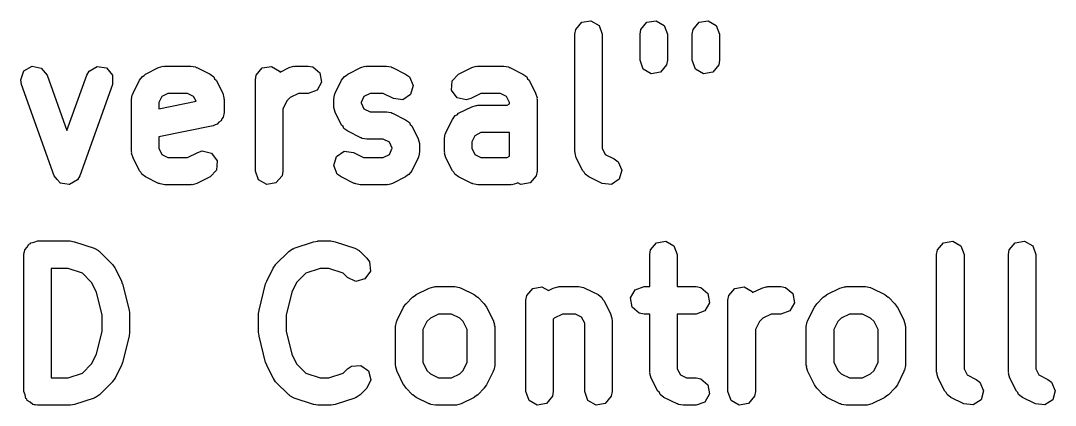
# Model space of a CAD drawing. Extents: x 83 to 117, y -104 to -70.4.
# Drawn here: x 99.72 to 105.39, y -94.62 to -92.51 of the extents above; entities that cross this region are included whole.
import ezdxf

# ---------------------------------------------------------------- set-up
doc = ezdxf.new("R2010")
doc.units = 0
doc.layers.add('BLACK', color=7, linetype='CONTINUOUS')

msp = doc.modelspace()

# ---------------------------------------------------------------- linework, layer by layer
at = {"layer": 'BLACK', "linetype": 'CONTINUOUS'}
for p, q in [((102.761, -92.5621), (102.794, -92.5228)), ((102.794, -92.5228), (102.844, -92.5139)), ((102.844, -92.5139), (102.889, -92.5395)), ((102.889, -92.5395), (102.906, -92.5877)), ((103.118, -92.5621), (103.151, -92.5228)), ((103.151, -92.5228), (103.201, -92.5139)), ((103.201, -92.5139), (103.246, -92.5395)), ((103.246, -92.5395), (103.263, -92.5877)), ((103.404, -92.5621), (103.437, -92.5228)), ((103.437, -92.5228), (103.487, -92.5139)), ((103.487, -92.5139), (103.531, -92.5395)), ((103.531, -92.5395), (103.549, -92.5877)), ((102.756, -92.5877), (102.761, -92.5621)), ((102.756, -93.2306), (102.756, -92.5877)), ((102.906, -92.5877), (102.906, -93.2129)), ((103.113, -92.5877), (103.118, -92.5621)), ((103.113, -92.7306), (103.113, -92.5877)), ((103.263, -92.5877), (103.263, -92.7306)), ((103.399, -92.5877), (103.404, -92.5621)), ((103.399, -92.7306), (103.399, -92.5877)), ((103.549, -92.5877), (103.549, -92.7306)), ((99.7383, -92.7892), (99.7829, -92.7638)), ((99.7829, -92.7638), (99.8334, -92.773)), ((99.8334, -92.773), (99.8661, -92.8125)), ((100.095, -92.7899), (100.139, -92.764)), ((100.139, -92.764), (100.19, -92.7726)), ((100.19, -92.7726), (100.223, -92.8117)), ((100.405, -92.8064), (100.476, -92.7707)), ((100.476, -92.7707), (100.501, -92.7632)), ((100.501, -92.7632), (100.506, -92.7643)), ((100.506, -92.7643), (100.51, -92.7627)), ((100.51, -92.7627), (100.653, -92.7627)), ((100.653, -92.7627), (100.678, -92.7673)), ((100.678, -92.7673), (100.682, -92.7701)), ((100.682, -92.7701), (100.686, -92.7707)), ((100.686, -92.7707), (100.758, -92.8064)), ((101.011, -92.8121), (101.044, -92.7728)), ((101.044, -92.7728), (101.094, -92.7639)), ((101.094, -92.7639), (101.139, -92.7895)), ((101.141, -92.7955), (101.191, -92.7707)), ((101.191, -92.7707), (101.215, -92.7632)), ((101.215, -92.7632), (101.22, -92.7643)), ((101.22, -92.7643), (101.224, -92.7627)), ((101.224, -92.7627), (101.295, -92.7627)), ((101.295, -92.7627), (101.321, -92.7673)), ((101.321, -92.7673), (101.36, -92.8002)), ((101.512, -92.8064), (101.583, -92.7707)), ((101.583, -92.7707), (101.608, -92.7632)), ((101.608, -92.7632), (101.613, -92.7643)), ((101.613, -92.7643), (101.617, -92.7627)), ((101.617, -92.7627), (101.724, -92.7627)), ((101.724, -92.7627), (101.75, -92.7673)), ((101.75, -92.7673), (101.753, -92.7701)), ((101.753, -92.7701), (101.758, -92.7707)), ((101.758, -92.7707), (101.829, -92.8064)), ((102.119, -92.8064), (102.191, -92.7707)), ((102.191, -92.7707), (102.215, -92.7632)), ((102.215, -92.7632), (102.22, -92.7643)), ((102.22, -92.7643), (102.224, -92.7627)), ((102.224, -92.7627), (102.367, -92.7627)), ((102.367, -92.7627), (102.393, -92.7673)), ((102.393, -92.7673), (102.396, -92.7701)), ((102.396, -92.7701), (102.4, -92.7707)), ((102.4, -92.7707), (102.472, -92.8064)), ((103.131, -92.7788), (103.113, -92.7306)), ((103.259, -92.7563), (103.226, -92.7956)), ((103.263, -92.7306), (103.259, -92.7563)), ((103.417, -92.7788), (103.399, -92.7306)), ((103.545, -92.7563), (103.512, -92.7956)), ((103.549, -92.7306), (103.545, -92.7563)), ((99.7205, -92.8373), (99.7383, -92.7892)), ((99.8661, -92.8125), (99.974, -93.1148)), ((99.974, -93.1148), (100.082, -92.8125)), ((100.082, -92.8125), (100.095, -92.7899)), ((100.223, -92.8117), (100.223, -92.863)), ((100.371, -92.8399), (100.387, -92.819)), ((100.387, -92.819), (100.397, -92.8145)), ((100.397, -92.8145), (100.405, -92.8064)), ((100.758, -92.8064), (100.779, -92.8219)), ((100.779, -92.8219), (100.783, -92.8322)), ((100.783, -92.8322), (100.791, -92.8399)), ((101.006, -92.8377), (101.011, -92.8121)), ((101.139, -92.7895), (101.141, -92.7955)), ((101.36, -92.8002), (101.369, -92.8508)), ((101.478, -92.8399), (101.494, -92.819)), ((101.494, -92.819), (101.504, -92.8145)), ((101.504, -92.8145), (101.512, -92.8064)), ((101.829, -92.8064), (101.85, -92.8219)), ((101.85, -92.8219), (101.87, -92.869)), ((102.084, -92.8436), (102.119, -92.8064)), ((102.472, -92.8064), (102.493, -92.8219)), ((102.493, -92.8219), (102.497, -92.8322)), ((102.497, -92.8322), (102.505, -92.8399)), ((103.175, -92.8045), (103.131, -92.7788)), ((103.226, -92.7956), (103.175, -92.8045)), ((103.461, -92.8045), (103.417, -92.7788)), ((103.512, -92.7956), (103.461, -92.8045)), ((99.7248, -92.863), (99.7205, -92.8373)), ((99.9034, -93.363), (99.7248, -92.863)), ((100.223, -92.863), (100.045, -93.363)), ((100.336, -92.9113), (100.371, -92.8399)), ((100.791, -92.8399), (100.827, -92.9113)), ((101.006, -93.3377), (101.006, -92.8377)), ((101.369, -92.8508), (101.344, -92.8952)), ((101.443, -92.9113), (101.478, -92.8399)), ((101.87, -92.869), (101.856, -92.9181)), ((102.081, -92.8948), (102.084, -92.8436)), ((102.505, -92.8399), (102.541, -92.9113)), ((100.328, -92.9449), (100.332, -92.9192)), ((100.328, -93.2306), (100.328, -92.9449)), ((100.332, -92.9192), (100.335, -92.9158)), ((100.335, -92.9158), (100.336, -92.9113)), ((100.494, -92.9294), (100.478, -92.9626)), ((100.527, -92.9127), (100.494, -92.9294)), ((100.635, -92.9127), (100.527, -92.9127)), ((100.668, -92.9294), (100.635, -92.9127)), ((100.681, -92.9555), (100.668, -92.9294)), ((100.827, -92.9113), (100.834, -92.9363)), ((100.834, -92.9363), (100.833, -92.9407)), ((100.833, -92.9407), (100.835, -92.9449)), ((100.835, -92.9449), (100.835, -93.0163)), ((101.197, -92.9351), (101.179, -92.9536)), ((101.242, -92.9127), (101.197, -92.9351)), ((101.295, -92.9127), (101.242, -92.9127)), ((101.344, -92.8952), (101.295, -92.9127)), ((101.435, -92.9449), (101.439, -92.9192)), ((101.435, -92.9806), (101.435, -92.9449)), ((101.439, -92.9192), (101.442, -92.9158)), ((101.442, -92.9158), (101.443, -92.9113)), ((101.601, -92.9294), (101.585, -92.9626)), ((101.635, -92.9127), (101.601, -92.9294)), ((101.706, -92.9127), (101.635, -92.9127)), ((101.762, -92.9405), (101.706, -92.9127)), ((101.813, -92.9464), (101.762, -92.9405)), ((101.856, -92.9181), (101.813, -92.9464)), ((102.111, -92.936), (102.081, -92.8948)), ((102.161, -92.948), (102.111, -92.936)), ((102.186, -92.9405), (102.161, -92.948)), ((102.242, -92.9127), (102.186, -92.9405)), ((102.349, -92.9127), (102.242, -92.9127)), ((102.382, -92.9294), (102.349, -92.9127)), ((102.399, -92.9626), (102.382, -92.9294)), ((102.541, -92.9113), (102.549, -92.9363)), ((102.549, -92.9363), (102.548, -92.9407)), ((102.548, -92.9407), (102.549, -92.9449)), ((102.549, -92.9449), (102.549, -93.3377)), ((100.478, -92.9963), (100.681, -92.9555)), ((100.478, -92.9626), (100.478, -92.9963)), ((101.179, -92.9536), (101.156, -92.9983)), ((101.156, -92.9983), (101.156, -93.3377)), ((101.436, -92.9848), (101.435, -92.9806)), ((101.435, -92.9892), (101.436, -92.9848)), ((101.443, -93.0141), (101.435, -92.9892)), ((101.585, -92.9626), (101.585, -92.9629)), ((101.585, -92.9629), (101.601, -92.9961)), ((101.601, -92.9961), (101.635, -93.0127)), ((102.119, -93.0207), (102.191, -92.9849)), ((102.191, -92.9849), (102.215, -92.9775)), ((102.215, -92.9775), (102.22, -92.9786)), ((102.22, -92.9786), (102.224, -92.977)), ((102.224, -92.977), (102.385, -92.977)), ((102.385, -92.977), (102.399, -92.97)), ((102.399, -92.97), (102.399, -92.9626)), ((100.822, -93.0515), (100.818, -93.0632)), ((100.83, -93.042), (100.822, -93.0515)), ((100.835, -93.0163), (100.83, -93.042)), ((101.478, -93.0856), (101.443, -93.0141)), ((101.635, -93.0127), (101.724, -93.0127)), ((101.724, -93.0127), (101.75, -93.0173)), ((101.75, -93.0173), (101.753, -93.0201)), ((101.753, -93.0201), (101.758, -93.0207)), ((101.758, -93.0207), (101.829, -93.0564)), ((101.829, -93.0564), (101.85, -93.0719)), ((102.05, -93.1256), (102.086, -93.0542)), ((102.086, -93.0542), (102.101, -93.0333)), ((102.101, -93.0333), (102.111, -93.0288)), ((102.111, -93.0288), (102.119, -93.0207)), ((100.774, -93.0899), (100.478, -93.1492)), ((100.785, -93.0834), (100.774, -93.0899)), ((100.797, -93.0813), (100.785, -93.0834)), ((100.806, -93.0705), (100.797, -93.0813)), ((100.818, -93.0632), (100.806, -93.0705)), ((101.487, -93.0933), (101.478, -93.0856)), ((101.491, -93.1036), (101.487, -93.0933)), ((101.512, -93.1191), (101.491, -93.1036)), ((101.85, -93.0719), (101.854, -93.0822)), ((101.854, -93.0822), (101.863, -93.0899)), ((101.863, -93.0899), (101.898, -93.1613)), ((100.478, -93.1492), (100.478, -93.2129)), ((101.583, -93.1548), (101.512, -93.1191)), ((101.588, -93.1553), (101.583, -93.1548)), ((101.591, -93.1582), (101.588, -93.1553)), ((101.617, -93.1627), (101.591, -93.1582)), ((101.706, -93.1627), (101.617, -93.1627)), ((101.74, -93.1794), (101.706, -93.1627)), ((101.898, -93.1613), (101.906, -93.1863)), ((102.042, -93.1592), (102.046, -93.1335)), ((102.042, -93.2306), (102.042, -93.1592)), ((102.046, -93.1335), (102.049, -93.1301)), ((102.049, -93.1301), (102.05, -93.1256)), ((102.209, -93.1436), (102.192, -93.1769)), ((102.242, -93.127), (102.209, -93.1436)), ((102.399, -93.127), (102.242, -93.127)), ((102.399, -93.2557), (102.399, -93.127)), ((100.478, -93.2129), (100.494, -93.2461)), ((100.691, -93.2349), (100.715, -93.2275)), ((100.715, -93.2275), (100.765, -93.2394)), ((101.45, -93.2573), (101.492, -93.2291)), ((101.492, -93.2291), (101.543, -93.2349)), ((101.756, -93.2126), (101.74, -93.1794)), ((101.74, -93.2461), (101.756, -93.2129)), ((101.756, -93.2129), (101.756, -93.2126)), ((101.906, -93.1863), (101.905, -93.1907)), ((101.905, -93.1907), (101.906, -93.1949)), ((101.906, -93.1949), (101.906, -93.2306)), ((102.192, -93.1769), (102.192, -93.2129)), ((102.192, -93.2129), (102.209, -93.2461)), ((102.906, -93.2129), (102.923, -93.2461)), ((100.329, -93.2348), (100.328, -93.2306)), ((100.328, -93.2392), (100.329, -93.2348)), ((100.336, -93.2641), (100.328, -93.2392)), ((100.371, -93.3356), (100.336, -93.2641)), ((100.494, -93.2461), (100.527, -93.2627)), ((100.527, -93.2627), (100.635, -93.2627)), ((100.635, -93.2627), (100.691, -93.2349)), ((100.765, -93.2394), (100.796, -93.2806)), ((100.796, -93.2806), (100.793, -93.3319)), ((101.435, -93.3065), (101.45, -93.2573)), ((101.543, -93.2349), (101.599, -93.2627)), ((101.599, -93.2627), (101.706, -93.2627)), ((101.706, -93.2627), (101.74, -93.2461)), ((101.898, -93.2641), (101.863, -93.3356)), ((101.899, -93.2597), (101.898, -93.2641)), ((101.902, -93.2563), (101.899, -93.2597)), ((101.906, -93.2306), (101.902, -93.2563)), ((102.043, -93.2348), (102.042, -93.2306)), ((102.042, -93.2392), (102.043, -93.2348)), ((102.05, -93.2641), (102.042, -93.2392)), ((102.086, -93.3356), (102.05, -93.2641)), ((102.209, -93.2461), (102.242, -93.2627)), ((102.242, -93.2627), (102.385, -93.2627)), ((102.385, -93.2627), (102.399, -93.2557)), ((102.758, -93.2348), (102.756, -93.2306)), ((102.757, -93.2392), (102.758, -93.2348)), ((102.764, -93.2641), (102.757, -93.2392)), ((102.8, -93.3356), (102.764, -93.2641)), ((102.923, -93.2461), (102.972, -93.2707)), ((102.972, -93.2707), (102.993, -93.2862)), ((102.993, -93.2862), (103.013, -93.3332)), ((100.379, -93.3433), (100.371, -93.3356)), ((100.384, -93.3536), (100.379, -93.3433)), ((100.793, -93.3319), (100.758, -93.3691)), ((101.024, -93.386), (101.006, -93.3377)), ((101.156, -93.3377), (101.152, -93.3634)), ((101.455, -93.3536), (101.435, -93.3065)), ((101.863, -93.3356), (101.847, -93.3565)), ((102.094, -93.3433), (102.086, -93.3356)), ((102.098, -93.3536), (102.094, -93.3433)), ((102.549, -93.3377), (102.545, -93.3634)), ((102.808, -93.3433), (102.8, -93.3356)), ((102.812, -93.3536), (102.808, -93.3433)), ((103.013, -93.3332), (102.999, -93.3824)), ((99.9037, -93.3633), (99.9034, -93.363)), ((99.9037, -93.3638), (99.9037, -93.3633)), ((99.9201, -93.3831), (99.9037, -93.3638)), ((99.9362, -93.4025), (99.9201, -93.3831)), ((100.009, -93.3988), (99.9875, -93.4115)), ((100.031, -93.3863), (100.009, -93.3988)), ((100.032, -93.3856), (100.031, -93.3858)), ((100.031, -93.3858), (100.031, -93.3863)), ((100.045, -93.363), (100.032, -93.3856)), ((100.405, -93.3691), (100.384, -93.3536)), ((100.476, -93.4048), (100.405, -93.3691)), ((100.758, -93.3691), (100.686, -93.4048)), ((101.068, -93.4116), (101.024, -93.386)), ((101.152, -93.3634), (101.119, -93.4027)), ((101.476, -93.3691), (101.455, -93.3536)), ((101.548, -93.4048), (101.476, -93.3691)), ((101.829, -93.3691), (101.758, -93.4048)), ((101.837, -93.361), (101.829, -93.3691)), ((101.847, -93.3565), (101.837, -93.361)), ((102.119, -93.3691), (102.098, -93.3536)), ((102.191, -93.4048), (102.119, -93.3691)), ((102.545, -93.3634), (102.512, -93.4027)), ((102.833, -93.3691), (102.812, -93.3536)), ((102.905, -93.4048), (102.833, -93.3691)), ((102.999, -93.3824), (102.956, -93.4107)), ((99.9366, -93.4026), (99.9362, -93.4025)), ((99.9369, -93.4029), (99.9366, -93.4026)), ((99.9619, -93.4072), (99.9369, -93.4029)), ((99.9866, -93.4117), (99.9619, -93.4072)), ((99.987, -93.4114), (99.9866, -93.4117)), ((99.9875, -93.4115), (99.987, -93.4114)), ((100.481, -93.4053), (100.476, -93.4048)), ((100.484, -93.4082), (100.481, -93.4053)), ((100.51, -93.4127), (100.484, -93.4082)), ((100.653, -93.4127), (100.51, -93.4127)), ((100.657, -93.4112), (100.653, -93.4127)), ((100.661, -93.4123), (100.657, -93.4112)), ((100.686, -93.4048), (100.661, -93.4123)), ((101.119, -93.4027), (101.068, -93.4116)), ((101.552, -93.4053), (101.548, -93.4048)), ((101.556, -93.4082), (101.552, -93.4053)), ((101.581, -93.4127), (101.556, -93.4082)), ((101.724, -93.4127), (101.581, -93.4127)), ((101.728, -93.4112), (101.724, -93.4127)), ((101.733, -93.4123), (101.728, -93.4112)), ((101.758, -93.4048), (101.733, -93.4123)), ((102.195, -93.4053), (102.191, -93.4048)), ((102.198, -93.4082), (102.195, -93.4053)), ((102.224, -93.4127), (102.198, -93.4082)), ((102.403, -93.4127), (102.224, -93.4127)), ((102.407, -93.4112), (102.403, -93.4127)), ((102.411, -93.4123), (102.407, -93.4112)), ((102.436, -93.4048), (102.411, -93.4123)), ((102.443, -93.4013), (102.436, -93.4048)), ((102.461, -93.4116), (102.443, -93.4013)), ((102.512, -93.4027), (102.461, -93.4116)), ((102.956, -93.4107), (102.905, -93.4048)), ((99.7554, -93.7547), (99.7651, -93.7378)), ((99.7651, -93.7378), (99.7715, -93.7355)), ((99.7715, -93.7355), (99.7758, -93.7303)), ((99.7758, -93.7303), (99.795, -93.7269)), ((99.795, -93.7269), (99.8133, -93.7202)), ((99.8133, -93.7202), (99.9919, -93.7202)), ((99.9919, -93.7202), (100.014, -93.7241)), ((100.014, -93.7241), (100.016, -93.7241)), ((100.016, -93.7241), (100.123, -93.7598)), ((101.218, -93.7598), (101.325, -93.7241)), ((101.325, -93.7241), (101.348, -93.7208)), ((101.348, -93.7208), (101.349, -93.7202)), ((101.349, -93.7202), (101.42, -93.7202)), ((101.42, -93.7202), (101.443, -93.7241)), ((101.443, -93.7241), (101.444, -93.7241)), ((101.444, -93.7241), (101.551, -93.7598)), ((103.171, -93.7696), (103.204, -93.7303)), ((103.204, -93.7303), (103.255, -93.7214)), ((103.255, -93.7214), (103.299, -93.747)), ((104.743, -93.7696), (104.776, -93.7303)), ((104.776, -93.7303), (104.826, -93.7214)), ((104.826, -93.7214), (104.871, -93.747)), ((105.136, -93.7696), (105.169, -93.7303)), ((105.169, -93.7303), (105.219, -93.7214)), ((105.219, -93.7214), (105.264, -93.747)), ((99.7383, -93.7952), (99.74, -93.7855)), ((99.7383, -94.5452), (99.7383, -93.7952)), ((99.7395, -93.7822), (99.7411, -93.7793)), ((99.74, -93.7855), (99.7395, -93.7822)), ((99.7411, -93.7793), (99.7429, -93.7696)), ((99.7429, -93.7696), (99.7554, -93.7547)), ((100.123, -93.7598), (100.146, -93.7722)), ((100.146, -93.7722), (100.148, -93.776)), ((100.148, -93.776), (100.152, -93.7779)), ((100.152, -93.7779), (100.224, -93.8494)), ((101.117, -93.8494), (101.189, -93.7779)), ((101.189, -93.7779), (101.21, -93.763)), ((101.21, -93.763), (101.215, -93.7626)), ((101.215, -93.7626), (101.218, -93.7598)), ((101.551, -93.7598), (101.574, -93.7722)), ((101.574, -93.7722), (101.577, -93.776)), ((101.577, -93.776), (101.581, -93.7779)), ((101.581, -93.7779), (101.616, -93.8136)), ((103.167, -93.7952), (103.171, -93.7696)), ((103.167, -93.9702), (103.167, -93.7952)), ((103.299, -93.747), (103.317, -93.7952)), ((103.317, -93.7952), (103.317, -93.9702)), ((104.738, -93.7952), (104.743, -93.7696)), ((104.738, -94.4381), (104.738, -93.7952)), ((104.871, -93.747), (104.888, -93.7952)), ((104.888, -93.7952), (104.888, -94.4204)), ((105.131, -93.7952), (105.136, -93.7696)), ((105.131, -94.4381), (105.131, -93.7952)), ((105.264, -93.747), (105.281, -93.7952)), ((105.281, -93.7952), (105.281, -94.4204)), ((100.224, -93.8494), (100.236, -93.8677)), ((101.103, -93.8688), (101.117, -93.8508)), ((101.117, -93.8508), (101.117, -93.8494)), ((101.616, -93.8136), (101.631, -93.835)), ((101.631, -93.835), (101.636, -93.8861)), ((99.8883, -93.8702), (99.8883, -94.4702)), ((99.9797, -93.8702), (99.8883, -93.8702)), ((100.059, -93.8965), (99.9797, -93.8702)), ((100.109, -93.9468), (100.059, -93.8965)), ((100.236, -93.8677), (100.238, -93.8688)), ((100.238, -93.8688), (100.273, -93.9403)), ((101.068, -93.9403), (101.103, -93.8688)), ((101.282, -93.8965), (101.232, -93.9468)), ((101.361, -93.8702), (101.282, -93.8965)), ((101.408, -93.8702), (101.361, -93.8702)), ((101.487, -93.8965), (101.408, -93.8702)), ((101.51, -93.9197), (101.487, -93.8965)), ((101.636, -93.8861), (101.606, -93.9281)), ((100.135, -94), (100.109, -93.9468)), ((100.273, -93.9403), (100.277, -93.9527)), ((100.277, -93.9527), (100.279, -93.9556)), ((100.279, -93.9556), (100.315, -94.0985)), ((101.026, -94.0985), (101.062, -93.9556)), ((101.062, -93.9556), (101.067, -93.9438)), ((101.067, -93.9438), (101.068, -93.9403)), ((101.232, -93.9468), (101.206, -94)), ((101.557, -93.9414), (101.51, -93.9197)), ((101.606, -93.9281), (101.557, -93.9414)), ((100.167, -94.1259), (100.135, -94)), ((101.206, -94), (101.174, -94.1259)), ((101.867, -94.0279), (101.886, -94.0151)), ((101.886, -94.0151), (101.887, -94.0139)), ((101.887, -94.0139), (101.958, -93.9782)), ((101.958, -93.9782), (101.983, -93.9707)), ((101.983, -93.9707), (101.988, -93.9718)), ((101.988, -93.9718), (101.992, -93.9702)), ((101.992, -93.9702), (102.099, -93.9702)), ((102.099, -93.9702), (102.125, -93.9748)), ((102.125, -93.9748), (102.128, -93.9776)), ((102.128, -93.9776), (102.133, -93.9782)), ((102.133, -93.9782), (102.204, -94.0139)), ((102.204, -94.0139), (102.222, -94.0272)), ((102.488, -94.0452), (102.493, -94.0196)), ((102.493, -94.0196), (102.526, -93.9803)), ((102.526, -93.9803), (102.576, -93.9714)), ((102.576, -93.9714), (102.611, -93.9912)), ((102.611, -93.9912), (102.637, -93.9782)), ((102.637, -93.9782), (102.662, -93.9707)), ((102.662, -93.9707), (102.666, -93.9718)), ((102.666, -93.9718), (102.67, -93.9702)), ((102.67, -93.9702), (102.778, -93.9702)), ((102.778, -93.9702), (102.803, -93.9748)), ((102.803, -93.9748), (102.807, -93.9776)), ((102.807, -93.9776), (102.811, -93.9782)), ((102.811, -93.9782), (102.883, -94.0139)), ((102.883, -94.0139), (102.904, -94.0294)), ((103.061, -94.0322), (103.087, -93.9878)), ((103.087, -93.9878), (103.135, -93.9702)), ((103.135, -93.9702), (103.167, -93.9702)), ((103.317, -93.9702), (103.42, -93.9702)), ((103.42, -93.9702), (103.446, -93.9748)), ((103.446, -93.9748), (103.485, -94.0077)), ((103.485, -94.0077), (103.494, -94.0583)), ((103.595, -94.0452), (103.6, -94.0196)), ((103.6, -94.0196), (103.633, -93.9803)), ((103.633, -93.9803), (103.683, -93.9714)), ((103.683, -93.9714), (103.728, -93.997)), ((103.728, -93.997), (103.73, -94.003)), ((103.73, -94.003), (103.78, -93.9782)), ((103.78, -93.9782), (103.805, -93.9707)), ((103.805, -93.9707), (103.809, -93.9718)), ((103.809, -93.9718), (103.813, -93.9702)), ((103.813, -93.9702), (103.885, -93.9702)), ((103.885, -93.9702), (103.91, -93.9748)), ((103.91, -93.9748), (103.95, -94.0077)), ((103.95, -94.0077), (103.959, -94.0583)), ((104.117, -94.0279), (104.136, -94.0151)), ((104.136, -94.0151), (104.137, -94.0139)), ((104.137, -94.0139), (104.208, -93.9782)), ((104.208, -93.9782), (104.233, -93.9707)), ((104.233, -93.9707), (104.238, -93.9718)), ((104.238, -93.9718), (104.242, -93.9702)), ((104.242, -93.9702), (104.349, -93.9702)), ((104.349, -93.9702), (104.375, -93.9748)), ((104.375, -93.9748), (104.378, -93.9776)), ((104.378, -93.9776), (104.383, -93.9782)), ((104.383, -93.9782), (104.454, -94.0139)), ((104.454, -94.0139), (104.472, -94.0272)), ((101.818, -94.0831), (101.831, -94.0651)), ((101.831, -94.0651), (101.832, -94.0636)), ((101.832, -94.0636), (101.867, -94.0279)), ((102.222, -94.0272), (102.224, -94.0279)), ((102.224, -94.0279), (102.259, -94.0636)), ((102.259, -94.0636), (102.272, -94.082)), ((102.488, -94.5452), (102.488, -94.0452)), ((102.904, -94.0294), (102.908, -94.0397)), ((102.908, -94.0397), (102.916, -94.0474)), ((102.916, -94.0474), (102.952, -94.1188)), ((103.07, -94.0827), (103.061, -94.0322)), ((103.494, -94.0583), (103.469, -94.1027)), ((103.595, -94.5452), (103.595, -94.0452)), ((103.959, -94.0583), (103.933, -94.1027)), ((104.068, -94.0831), (104.081, -94.0651)), ((104.081, -94.0651), (104.082, -94.0636)), ((104.082, -94.0636), (104.117, -94.0279)), ((104.472, -94.0272), (104.474, -94.0279)), ((104.474, -94.0279), (104.509, -94.0636)), ((104.509, -94.0636), (104.522, -94.082)), ((100.167, -94.2146), (100.167, -94.1259)), ((100.315, -94.0985), (100.316, -94.1134)), ((100.316, -94.1134), (100.317, -94.1167)), ((100.317, -94.1167), (100.317, -94.2238)), ((101.024, -94.1167), (101.027, -94.1019)), ((101.024, -94.2238), (101.024, -94.1167)), ((101.027, -94.1019), (101.026, -94.0985)), ((101.174, -94.1259), (101.174, -94.2146)), ((101.782, -94.1546), (101.818, -94.0831)), ((102.01, -94.1202), (101.965, -94.1426)), ((102.081, -94.1202), (102.01, -94.1202)), ((102.126, -94.1426), (102.081, -94.1202)), ((102.272, -94.082), (102.273, -94.0831)), ((102.273, -94.0831), (102.309, -94.1546)), ((102.688, -94.1202), (102.643, -94.1426)), ((102.76, -94.1202), (102.688, -94.1202)), ((102.793, -94.1369), (102.76, -94.1202)), ((102.81, -94.1701), (102.793, -94.1369)), ((102.952, -94.1188), (102.959, -94.1438)), ((103.109, -94.1157), (103.07, -94.0827)), ((103.135, -94.1202), (103.109, -94.1157)), ((103.167, -94.1202), (103.135, -94.1202)), ((103.167, -94.4381), (103.167, -94.1202)), ((103.42, -94.1202), (103.317, -94.1202)), ((103.317, -94.1202), (103.317, -94.4204)), ((103.469, -94.1027), (103.42, -94.1202)), ((103.831, -94.1202), (103.786, -94.1426)), ((103.885, -94.1202), (103.831, -94.1202)), ((103.933, -94.1027), (103.885, -94.1202)), ((104.032, -94.1546), (104.068, -94.0831)), ((104.26, -94.1202), (104.215, -94.1426)), ((104.331, -94.1202), (104.26, -94.1202)), ((104.376, -94.1426), (104.331, -94.1202)), ((104.522, -94.082), (104.523, -94.0831)), ((104.523, -94.0831), (104.559, -94.1546)), ((101.774, -94.1881), (101.779, -94.1624)), ((101.774, -94.4024), (101.774, -94.1881)), ((101.779, -94.1624), (101.781, -94.159)), ((101.781, -94.159), (101.782, -94.1546)), ((101.946, -94.1611), (101.924, -94.2058)), ((101.965, -94.1426), (101.946, -94.1611)), ((102.145, -94.1611), (102.126, -94.1426)), ((102.167, -94.2058), (102.145, -94.1611)), ((102.309, -94.1546), (102.316, -94.1795)), ((102.316, -94.1795), (102.315, -94.1839)), ((102.315, -94.1839), (102.317, -94.1881)), ((102.317, -94.1881), (102.317, -94.4024)), ((102.643, -94.1426), (102.638, -94.1477)), ((102.638, -94.1477), (102.638, -94.5452)), ((102.81, -94.5452), (102.81, -94.1701)), ((102.959, -94.1438), (102.958, -94.1482)), ((102.958, -94.1482), (102.96, -94.1524)), ((102.96, -94.1524), (102.96, -94.5452)), ((103.768, -94.1611), (103.745, -94.2058)), ((103.786, -94.1426), (103.768, -94.1611)), ((104.024, -94.1881), (104.029, -94.1624)), ((104.024, -94.4024), (104.024, -94.1881)), ((104.029, -94.1624), (104.031, -94.159)), ((104.031, -94.159), (104.032, -94.1546)), ((104.196, -94.1611), (104.174, -94.2058)), ((104.215, -94.1426), (104.196, -94.1611)), ((104.395, -94.1611), (104.376, -94.1426)), ((104.417, -94.2058), (104.395, -94.1611)), ((104.559, -94.1546), (104.566, -94.1795)), ((104.566, -94.1795), (104.565, -94.1839)), ((104.565, -94.1839), (104.567, -94.1881)), ((104.567, -94.1881), (104.567, -94.4024)), ((100.135, -94.3405), (100.167, -94.2146)), ((100.315, -94.242), (100.279, -94.3849)), ((100.317, -94.2238), (100.314, -94.2386)), ((100.314, -94.2386), (100.315, -94.242)), ((101.025, -94.2271), (101.024, -94.2238)), ((101.026, -94.242), (101.025, -94.2271)), ((101.062, -94.3849), (101.026, -94.242)), ((101.174, -94.2146), (101.206, -94.3405)), ((101.924, -94.2058), (101.924, -94.3847)), ((102.167, -94.3847), (102.167, -94.2058)), ((103.745, -94.2058), (103.745, -94.5452)), ((104.174, -94.2058), (104.174, -94.3847)), ((104.417, -94.3847), (104.417, -94.2058)), ((100.109, -94.3937), (100.135, -94.3405)), ((101.206, -94.3405), (101.232, -94.3937)), ((100.059, -94.444), (100.109, -94.3937)), ((100.273, -94.4002), (100.238, -94.4716)), ((100.274, -94.3967), (100.273, -94.4002)), ((100.279, -94.3849), (100.274, -94.3967)), ((101.064, -94.3878), (101.062, -94.3849)), ((101.068, -94.4002), (101.064, -94.3878)), ((101.103, -94.4716), (101.068, -94.4002)), ((101.232, -94.3937), (101.282, -94.444)), ((101.51, -94.4208), (101.532, -94.4058)), ((101.532, -94.4058), (101.583, -94.4014)), ((101.583, -94.4014), (101.625, -94.4308)), ((101.776, -94.4066), (101.774, -94.4024)), ((101.775, -94.411), (101.776, -94.4066)), ((101.782, -94.4359), (101.775, -94.411)), ((101.924, -94.3847), (101.946, -94.4294)), ((102.145, -94.4294), (102.167, -94.3847)), ((102.317, -94.4024), (102.312, -94.428)), ((103.317, -94.4204), (103.334, -94.4536)), ((104.026, -94.4066), (104.024, -94.4024)), ((104.025, -94.411), (104.026, -94.4066)), ((104.032, -94.4359), (104.025, -94.411)), ((104.174, -94.3847), (104.196, -94.4294)), ((104.395, -94.4294), (104.417, -94.3847)), ((104.567, -94.4024), (104.562, -94.428)), ((104.888, -94.4204), (104.905, -94.4536)), ((105.281, -94.4204), (105.298, -94.4536)), ((99.8883, -94.4702), (99.9797, -94.4702)), ((99.9797, -94.4702), (100.059, -94.444)), ((100.238, -94.4716), (100.224, -94.4897)), ((101.105, -94.4728), (101.103, -94.4716)), ((101.117, -94.4911), (101.105, -94.4728)), ((101.282, -94.444), (101.361, -94.4702)), ((101.361, -94.4702), (101.408, -94.4702)), ((101.408, -94.4702), (101.487, -94.444)), ((101.487, -94.444), (101.51, -94.4208)), ((101.625, -94.4308), (101.638, -94.4804)), ((101.818, -94.5074), (101.782, -94.4359)), ((101.946, -94.4294), (101.965, -94.4479)), ((101.965, -94.4479), (102.01, -94.4702)), ((102.01, -94.4702), (102.081, -94.4702)), ((102.081, -94.4702), (102.126, -94.4479)), ((102.126, -94.4479), (102.145, -94.4294)), ((102.309, -94.4359), (102.273, -94.5074)), ((102.312, -94.428), (102.309, -94.4315)), ((102.309, -94.4315), (102.309, -94.4359)), ((103.168, -94.4423), (103.167, -94.4381)), ((103.167, -94.4467), (103.168, -94.4423)), ((103.175, -94.4716), (103.167, -94.4467)), ((103.211, -94.5431), (103.175, -94.4716)), ((103.334, -94.4536), (103.367, -94.4702)), ((103.367, -94.4702), (103.42, -94.4702)), ((103.42, -94.4702), (103.446, -94.4748)), ((103.446, -94.4748), (103.485, -94.5077)), ((104.068, -94.5074), (104.032, -94.4359)), ((104.196, -94.4294), (104.215, -94.4479)), ((104.215, -94.4479), (104.26, -94.4702)), ((104.26, -94.4702), (104.331, -94.4702)), ((104.331, -94.4702), (104.376, -94.4479)), ((104.376, -94.4479), (104.395, -94.4294)), ((104.559, -94.4359), (104.523, -94.5074)), ((104.562, -94.428), (104.559, -94.4315)), ((104.559, -94.4315), (104.559, -94.4359)), ((104.74, -94.4423), (104.738, -94.4381)), ((104.739, -94.4467), (104.74, -94.4423)), ((104.746, -94.4716), (104.739, -94.4467)), ((104.782, -94.5431), (104.746, -94.4716)), ((104.905, -94.4536), (104.954, -94.4782)), ((105.133, -94.4423), (105.131, -94.4381)), ((105.132, -94.4467), (105.133, -94.4423)), ((105.139, -94.4716), (105.132, -94.4467)), ((105.175, -94.5431), (105.139, -94.4716)), ((105.298, -94.4536), (105.347, -94.4782)), ((100.224, -94.4911), (100.152, -94.5626)), ((100.224, -94.4897), (100.224, -94.4911)), ((101.189, -94.5626), (101.117, -94.4911)), ((101.616, -94.5268), (101.581, -94.5626)), ((101.638, -94.4804), (101.616, -94.5268)), ((101.819, -94.5085), (101.818, -94.5074)), ((101.832, -94.5268), (101.819, -94.5085)), ((101.867, -94.5626), (101.832, -94.5268)), ((102.259, -94.5268), (102.224, -94.5626)), ((102.26, -94.5254), (102.259, -94.5268)), ((102.273, -94.5074), (102.26, -94.5254)), ((103.485, -94.5077), (103.494, -94.5583)), ((104.069, -94.5085), (104.068, -94.5074)), ((104.082, -94.5268), (104.069, -94.5085)), ((104.117, -94.5626), (104.082, -94.5268)), ((104.509, -94.5268), (104.474, -94.5626)), ((104.51, -94.5254), (104.509, -94.5268)), ((104.523, -94.5074), (104.51, -94.5254)), ((104.954, -94.4782), (104.975, -94.4937)), ((104.975, -94.4937), (104.995, -94.5407)), ((105.347, -94.4782), (105.368, -94.4937)), ((105.368, -94.4937), (105.388, -94.5407)), ((99.745, -94.5636), (99.7383, -94.5452)), ((99.7484, -94.5827), (99.745, -94.5636)), ((99.7536, -94.5871), (99.7484, -94.5827)), ((99.7559, -94.5935), (99.7536, -94.5871)), ((100.123, -94.5807), (100.016, -94.6164)), ((100.126, -94.5779), (100.123, -94.5807)), ((100.131, -94.5775), (100.126, -94.5779)), ((100.152, -94.5626), (100.131, -94.5775)), ((101.193, -94.5645), (101.189, -94.5626)), ((101.195, -94.5683), (101.193, -94.5645)), ((101.218, -94.5807), (101.195, -94.5683)), ((101.325, -94.6164), (101.218, -94.5807)), ((101.551, -94.5807), (101.444, -94.6164)), ((101.555, -94.5779), (101.551, -94.5807)), ((101.559, -94.5775), (101.555, -94.5779)), ((101.581, -94.5626), (101.559, -94.5775)), ((101.869, -94.5633), (101.867, -94.5626)), ((101.887, -94.5766), (101.869, -94.5633)), ((101.958, -94.6123), (101.887, -94.5766)), ((102.204, -94.5766), (102.133, -94.6123)), ((102.205, -94.5754), (102.204, -94.5766)), ((102.224, -94.5626), (102.205, -94.5754)), ((102.506, -94.5935), (102.488, -94.5452)), ((102.634, -94.5709), (102.601, -94.6102)), ((102.638, -94.5452), (102.634, -94.5709)), ((102.827, -94.5935), (102.81, -94.5452)), ((102.955, -94.5709), (102.922, -94.6102)), ((102.96, -94.5452), (102.955, -94.5709)), ((103.219, -94.5508), (103.211, -94.5431)), ((103.223, -94.5611), (103.219, -94.5508)), ((103.244, -94.5766), (103.223, -94.5611)), ((103.316, -94.6123), (103.244, -94.5766)), ((103.494, -94.5583), (103.469, -94.6027)), ((103.613, -94.5935), (103.595, -94.5452)), ((103.741, -94.5709), (103.708, -94.6102)), ((103.745, -94.5452), (103.741, -94.5709)), ((104.119, -94.5633), (104.117, -94.5626)), ((104.137, -94.5766), (104.119, -94.5633)), ((104.208, -94.6123), (104.137, -94.5766)), ((104.454, -94.5766), (104.383, -94.6123)), ((104.455, -94.5754), (104.454, -94.5766)), ((104.474, -94.5626), (104.455, -94.5754)), ((104.79, -94.5508), (104.782, -94.5431)), ((104.795, -94.5611), (104.79, -94.5508)), ((104.816, -94.5766), (104.795, -94.5611)), ((104.887, -94.6123), (104.816, -94.5766)), ((104.981, -94.5899), (104.938, -94.6182)), ((104.995, -94.5407), (104.981, -94.5899)), ((105.183, -94.5508), (105.175, -94.5431)), ((105.187, -94.5611), (105.183, -94.5508)), ((105.208, -94.5766), (105.187, -94.5611)), ((105.28, -94.6123), (105.208, -94.5766)), ((105.374, -94.5899), (105.331, -94.6182)), ((105.388, -94.5407), (105.374, -94.5899)), ((99.7727, -94.6032), (99.7559, -94.5935)), ((99.7877, -94.6157), (99.7727, -94.6032)), ((99.7974, -94.6174), (99.7877, -94.6157)), ((99.8003, -94.6191), (99.7974, -94.6174)), ((99.8036, -94.6185), (99.8003, -94.6191)), ((99.8133, -94.6202), (99.8036, -94.6185)), ((99.9919, -94.6202), (99.8133, -94.6202)), ((99.9934, -94.6197), (99.9919, -94.6202)), ((100.016, -94.6164), (99.9934, -94.6197)), ((101.327, -94.6163), (101.325, -94.6164)), ((101.349, -94.6202), (101.327, -94.6163)), ((101.42, -94.6202), (101.349, -94.6202)), ((101.422, -94.6197), (101.42, -94.6202)), ((101.444, -94.6164), (101.422, -94.6197)), ((101.963, -94.6128), (101.958, -94.6123)), ((101.966, -94.6157), (101.963, -94.6128)), ((101.992, -94.6202), (101.966, -94.6157)), ((102.099, -94.6202), (101.992, -94.6202)), ((102.103, -94.6187), (102.099, -94.6202)), ((102.108, -94.6198), (102.103, -94.6187)), ((102.133, -94.6123), (102.108, -94.6198)), ((102.55, -94.6191), (102.506, -94.5935)), ((102.601, -94.6102), (102.55, -94.6191)), ((102.872, -94.6191), (102.827, -94.5935)), ((102.922, -94.6102), (102.872, -94.6191)), ((103.32, -94.6128), (103.316, -94.6123)), ((103.323, -94.6157), (103.32, -94.6128)), ((103.349, -94.6202), (103.323, -94.6157)), ((103.42, -94.6202), (103.349, -94.6202)), ((103.469, -94.6027), (103.42, -94.6202)), ((103.657, -94.6191), (103.613, -94.5935)), ((103.708, -94.6102), (103.657, -94.6191)), ((104.213, -94.6128), (104.208, -94.6123)), ((104.216, -94.6157), (104.213, -94.6128)), ((104.242, -94.6202), (104.216, -94.6157)), ((104.349, -94.6202), (104.242, -94.6202)), ((104.353, -94.6187), (104.349, -94.6202)), ((104.358, -94.6198), (104.353, -94.6187)), ((104.383, -94.6123), (104.358, -94.6198)), ((104.938, -94.6182), (104.887, -94.6123)), ((105.331, -94.6182), (105.28, -94.6123))]:
    msp.add_line(p, q, dxfattribs=at)

doc.saveas('drawing.dxf')
